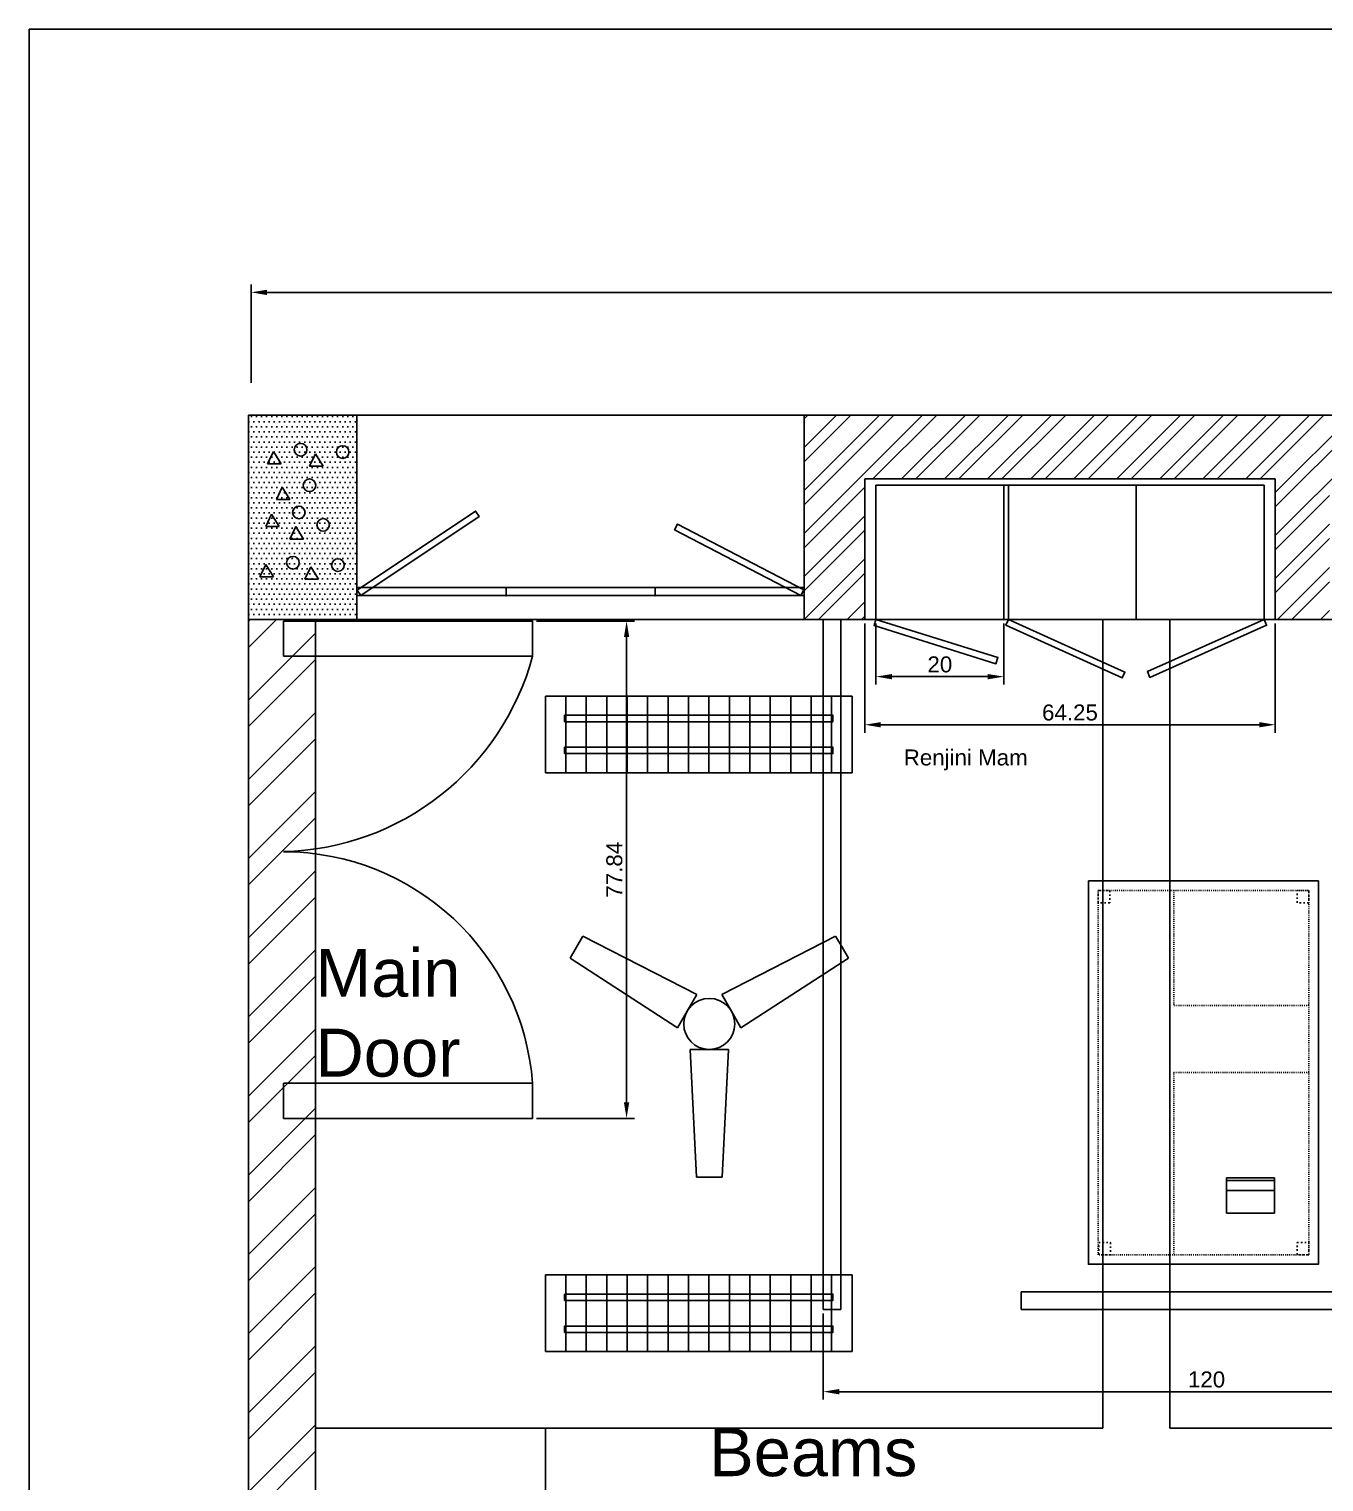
# Model space of a CAD drawing. Header units: inches. Extents: x 5333 to 6203, y 4449 to 5023.
# Drawn here: x 5333.1 to 5535.8, y 4795.4 to 5022.8 of the extents above; entities that cross this region are included whole.
import ezdxf

# ---------------------------------------------------------------- set-up
doc = ezdxf.new("R2010")
doc.units = ezdxf.units.IN
doc.header["$LTSCALE"] = 0.01
doc.linetypes.add('ACAD_ISO03W100', pattern=[30, 12, -18])
for name, color, linetype in [('beam', 230, 'Continuous'), ('dimensions', 9, 'Continuous'), ('door cupboard window gate', 82, 'Continuous'), ('fan', 150, 'Continuous'), ('furniture', 120, 'Continuous'), ('hatch brick ball', 31, 'Continuous'), ('hatch pillar', 20, 'Continuous'), ('legends', 13, 'Continuous'), ('main gate', 80, 'Continuous'), ('naming', 157, 'Continuous'), ('new block', 10, 'Continuous'), ('others', 200, 'Continuous'), ('pillars', 130, 'Continuous'), ('walls', 50, 'Continuous'), ('wood', 44, 'Continuous')]:
    doc.layers.add(name, color=color, linetype=linetype)
doc.styles.add('Annotative', font='arial.ttf')
doc.styles.get("Standard").update_dxf_attribs({"font": 'arial.ttf'})
doc.dimstyles.new('ISO-25', dxfattribs={"dimtxt": 2.5, "dimasz": 2.5, "dimexe": 1.25, "dimexo": 0.625, "dimtad": 1, "dimdsep": 46, "dimtxsty": 'Annotative', "dimcen": 2.5, "dimadec": 0, "dimazin": 0, "dimtfac": 1, "dimtmove": 0, "dimatfit": 3, "dimfxl": 1, "dimarcsym": 0})
pattern_1 = [(0, (5454.4059, 4930.42406), (0.396875, 0.79375), [0, -0.79375])]

# ---------------------------------------------------------------- blocks, each defined once
blk = doc.blocks.new('*U2')
at = {"layer": 'fan'}
for p, q in [((0, 10), (-3, 10)), ((-3, 10), (-2, -10)), ((0, 10), (3, 10)), ((3, 10), (2, -10)), ((0, -10), (-2, -10)), ((0, -10), (2, -10))]:
    blk.add_line(p, q, dxfattribs=at)
blk = doc.blocks.new('*U3')
at = {"layer": 'fan', "color": 0, "linetype": 'ByBlock', "lineweight": -2, "transparency": 16777216}
for p, rotation in [((5427.43, 4874.12), 240), ((5451.68, 4874.12), 120)]:
    blk.add_blockref('*U2', p, dxfattribs=dict(at, rotation=rotation))
blk.add_blockref('*U2', (5439.56, 4853.12), dxfattribs=at)
blk = doc.blocks.new('fan')
at = {"layer": 'fan'}
blk.add_circle((5439.56, 4867.12), 4, dxfattribs=at)
blk.add_blockref('*U3', (0, 0), dxfattribs=at)
blk = doc.blocks.new('*D42')
at = {"layer": 'Defpoints', "color": 0, "linetype": 'Continuous', "lineweight": -3, "ltscale": 2, "transparency": 16777216}
for p in [(6158.09, 4981.63), (5367.83, 4966.84), (6158.09, 4966.84)]:
    blk.add_point(p, dxfattribs=at)
at = {"layer": 'dimensions', "color": 0, "linetype": 'Continuous', "lineweight": -2, "ltscale": 2, "transparency": 16777216}
for p, q in [((5367.83, 4967.47), (5367.83, 4982.88)), ((5370.33, 4981.63), (6155.59, 4981.63)), ((6158.09, 4967.47), (6158.09, 4982.88))]:
    blk.add_line(p, q, dxfattribs=at)
at = {"layer": 'dimensions', "color": 0, "linetype": 'Continuous', "lineweight": -3, "ltscale": 2, "transparency": 16777216}
for points in [[(5370.33, 4982.04), (5370.33, 4981.21), (5367.83, 4981.63)], [(6155.59, 4982.04), (6155.59, 4981.21), (6158.09, 4981.63)]]:
    blk.add_solid(points, dxfattribs=at)
at = {"layer": 'dimensions', "color": 0, "linetype": 'Continuous', "lineweight": 200, "ltscale": 2, "transparency": 16777216, "insert": (5762.96, 4983.53), "char_height": 2.5, "attachment_point": 5, "style": 'Annotative'}
blk.add_mtext('790.26', dxfattribs=at)
blk = doc.blocks.new('*D48')
at = {"layer": 'Defpoints', "color": 0, "linetype": 'Continuous', "lineweight": -3, "ltscale": 2, "transparency": 16777216}
for p in [(5411.91, 4930.17), (5411.91, 4852.33), (5426.61, 4852.33)]:
    blk.add_point(p, dxfattribs=at)
at = {"layer": 'dimensions', "color": 0, "linetype": 'Continuous', "lineweight": -2, "ltscale": 2, "transparency": 16777216}
for p, q in [((5412.53, 4930.17), (5427.86, 4930.17)), ((5426.61, 4927.67), (5426.61, 4854.83)), ((5412.53, 4852.33), (5427.86, 4852.33))]:
    blk.add_line(p, q, dxfattribs=at)
at = {"layer": 'dimensions', "color": 0, "linetype": 'Continuous', "lineweight": -3, "ltscale": 2, "transparency": 16777216}
for points in [[(5426.2, 4927.67), (5427.03, 4927.67), (5426.61, 4930.17)], [(5426.2, 4854.83), (5427.03, 4854.83), (5426.61, 4852.33)]]:
    blk.add_solid(points, dxfattribs=at)
at = {"layer": 'dimensions', "color": 0, "linetype": 'Continuous', "lineweight": -3, "ltscale": 2, "transparency": 16777216, "insert": (5424.71, 4891.25), "char_height": 2.5, "attachment_point": 5, "rotation": 90, "style": 'Annotative'}
blk.add_mtext('77.84', dxfattribs=at)
blk = doc.blocks.new('*D49')
at = {"layer": 'Defpoints', "color": 0, "linetype": 'Continuous', "lineweight": -3, "ltscale": 2, "transparency": 16777216}
for p in [(5457.41, 4822.42), (5577.41, 4822.42), (5457.41, 4809.55)]:
    blk.add_point(p, dxfattribs=at)
at = {"layer": 'dimensions', "color": 0, "linetype": 'Continuous', "lineweight": -2, "ltscale": 2, "transparency": 16777216}
for p, q in [((5457.41, 4821.8), (5457.41, 4808.3)), ((5577.41, 4821.8), (5577.41, 4808.3)), ((5574.91, 4809.55), (5459.91, 4809.55))]:
    blk.add_line(p, q, dxfattribs=at)
at = {"layer": 'dimensions', "color": 0, "linetype": 'Continuous', "lineweight": -3, "ltscale": 2, "transparency": 16777216}
for points in [[(5459.91, 4809.97), (5459.91, 4809.13), (5457.41, 4809.55)], [(5574.91, 4809.97), (5574.91, 4809.13), (5577.41, 4809.55)]]:
    blk.add_solid(points, dxfattribs=at)
at = {"layer": 'dimensions', "color": 0, "linetype": 'Continuous', "lineweight": -3, "ltscale": 2, "transparency": 16777216, "insert": (5517.41, 4811.45), "char_height": 2.5, "attachment_point": 5, "style": 'Annotative'}
blk.add_mtext('120', dxfattribs=at)
blk = doc.blocks.new('*D51')
at = {"layer": 'Defpoints', "color": 0, "linetype": 'Continuous', "lineweight": -3, "ltscale": 2, "transparency": 16777216}
for p in [(5463.91, 4930.42), (5528.16, 4930.42), (5528.16, 4913.95)]:
    blk.add_point(p, dxfattribs=at)
at = {"layer": 'dimensions', "color": 0, "linetype": 'Continuous', "lineweight": -2, "ltscale": 2, "transparency": 16777216}
for p, q in [((5463.91, 4929.8), (5463.91, 4912.7)), ((5528.16, 4929.8), (5528.16, 4912.7)), ((5466.41, 4913.95), (5525.66, 4913.95))]:
    blk.add_line(p, q, dxfattribs=at)
at = {"layer": 'dimensions', "color": 0, "linetype": 'Continuous', "lineweight": -3, "ltscale": 2, "transparency": 16777216}
for points in [[(5466.41, 4914.36), (5466.41, 4913.53), (5463.91, 4913.95)], [(5525.66, 4914.36), (5525.66, 4913.53), (5528.16, 4913.95)]]:
    blk.add_solid(points, dxfattribs=at)
at = {"layer": 'dimensions', "color": 0, "linetype": 'Continuous', "lineweight": -3, "ltscale": 2, "transparency": 16777216, "insert": (5496.03, 4915.85), "char_height": 2.5, "attachment_point": 5, "style": 'Annotative'}
blk.add_mtext('64.25', dxfattribs=at)
blk = doc.blocks.new('*D52')
at = {"layer": 'Defpoints', "color": 0, "linetype": 'Continuous', "lineweight": -3, "ltscale": 2, "transparency": 16777216}
for p in [(5465.66, 4930.42), (5485.66, 4930.42), (5485.66, 4921.48)]:
    blk.add_point(p, dxfattribs=at)
at = {"layer": 'dimensions', "color": 0, "linetype": 'Continuous', "lineweight": -2, "ltscale": 2, "transparency": 16777216}
for p, q in [((5465.66, 4929.8), (5465.66, 4920.23)), ((5485.66, 4929.8), (5485.66, 4920.23)), ((5468.16, 4921.48), (5483.16, 4921.48))]:
    blk.add_line(p, q, dxfattribs=at)
at = {"layer": 'dimensions', "color": 0, "linetype": 'Continuous', "lineweight": -3, "ltscale": 2, "transparency": 16777216}
for points in [[(5468.16, 4921.89), (5468.16, 4921.06), (5465.66, 4921.48)], [(5483.16, 4921.89), (5483.16, 4921.06), (5485.66, 4921.48)]]:
    blk.add_solid(points, dxfattribs=at)
at = {"layer": 'dimensions', "color": 0, "linetype": 'Continuous', "lineweight": -3, "ltscale": 2, "transparency": 16777216, "insert": (5475.66, 4923.38), "char_height": 2.5, "attachment_point": 5, "style": 'Annotative'}
blk.add_mtext('20', dxfattribs=at)

msp = doc.modelspace()

# ---------------------------------------------------------------- hatches: boundary and pattern name
at = {"layer": 'hatch brick ball', "linetype": 'Continuous', "lineweight": -3, "ltscale": 2, "true_color": 0xed1f24}
h = msp.add_hatch(dxfattribs=at)
h.set_pattern_fill('ANSI32', color=240, scale=0.5)
h.set_pattern_definition([(45, (5454.406, 4930.424), (-3.3676, 3.3676), []), (45, (5456.651, 4930.424), (-3.3676, 3.3676), [])])
h.paths.add_polyline_path([(5551.156, 4962.424), (5454.406, 4962.424), (5454.406, 4930.424), (5463.906, 4930.424), (5463.906, 4952.424), (5528.156, 4952.424), (5528.156, 4930.424), (5536.656, 4930.424), (5536.656, 4951.424), (5546.656, 4951.424), (5546.656, 4930.424), (5551.156, 4930.424)])
at = {"layer": 'hatch brick ball'}
h = msp.add_hatch(dxfattribs=at)
h.set_pattern_fill('ANSI32', color=256, scale=0.92)
h.set_pattern_definition([(45, (5454.406, 4930.424), (-6.19638, 6.19638), []), (45, (5458.537, 4930.424), (-6.19638, 6.19638), [])])
h.paths.add_polyline_path([(5367.406, 4666.424), (5377.906, 4666.424), (5377.906, 4792.824), (5377.906, 4803.824), (5377.906, 4930.424), (5367.406, 4930.424)])
at = {"layer": 'hatch pillar', "linetype": 'Continuous', "lineweight": -3, "ltscale": 2, "true_color": 0x293189}
h = msp.add_hatch(dxfattribs=at)
h.set_pattern_fill('DOTS', color=177, scale=0.5)
h.set_pattern_definition(pattern_1)
h.paths.add_polyline_path([(5384.406, 4962.424), (5367.406, 4962.424), (5367.406, 4930.424), (5384.406, 4930.424)])
h = msp.add_hatch(dxfattribs=at)
h.set_pattern_fill('DOTS', color=177, scale=0.5)
h.set_pattern_definition(pattern_1)
h.paths.add_polyline_path([(5372.71, 4951.161), (5371.783, 4949.216), (5373.916, 4949.216)], flags=16)
h.paths.add_polyline_path([(5384.406, 4962.424), (5367.406, 4962.424), (5367.406, 4930.424), (5384.406, 4930.424)])
h.paths.add_polyline_path([(5373.916, 4943.01), (5374.843, 4944.955), (5376.049, 4943.01)], flags=16)
h.paths.add_polyline_path([(5375.365, 4939.305, -1), (5373.395, 4939.305, -1)], flags=16)
h.paths.add_polyline_path([(5372.247, 4944.955), (5370.114, 4944.955), (5371.041, 4946.9)], flags=16)
h.paths.add_polyline_path([(5370.114, 4939.027), (5371.319, 4937.082), (5369.186, 4937.082)], flags=16)
h.paths.add_polyline_path([(5374.322, 4947.178, -1), (5376.292, 4947.178, -1)], flags=16)
h.paths.add_polyline_path([(5377.162, 4938.657), (5378.367, 4936.712), (5376.234, 4936.712)], flags=16)
h.paths.add_polyline_path([(5378.124, 4945.233, -1), (5380.094, 4945.233, -1)], flags=16)
h.paths.add_polyline_path([(5373.916, 4949.216), (5371.783, 4949.216), (5372.71, 4951.161)], flags=16)
h.paths.add_polyline_path([(5382.413, 4938.935, -1), (5380.442, 4938.935, -1)], flags=16)
h.paths.add_polyline_path([(5375.991, 4951.439, -1), (5377.961, 4951.439, -1)], flags=16)
h.paths.add_polyline_path([(5372.525, 4954.773), (5370.392, 4954.773), (5371.319, 4956.718)], flags=16)
h.paths.add_polyline_path([(5376.976, 4954.403), (5377.904, 4956.348), (5379.109, 4954.403)], flags=16)
h.paths.add_polyline_path([(5374.6, 4956.996, -1), (5376.57, 4956.996, -1)], flags=16)
h.paths.add_polyline_path([(5381.184, 4956.625, -1), (5383.154, 4956.625, -1)], flags=16)
h = msp.add_hatch(dxfattribs=at)
h.set_pattern_fill('DOTS', color=177, scale=0.5)
h.set_pattern_definition(pattern_1)
h.paths.add_polyline_path([(5638.156, 4962.424), (5621.156, 4962.424), (5621.156, 4930.424), (5638.156, 4930.424)])
h.paths.add_polyline_path([(5632.856, 4936.644), (5630.723, 4936.644), (5631.65, 4938.589)], flags=16)
h.paths.add_polyline_path([(5634.931, 4938.867, -1), (5636.901, 4938.867, -1)], flags=16)
h.paths.add_polyline_path([(5627.883, 4939.237, -1), (5629.854, 4939.237, -1)], flags=16)
h.paths.add_polyline_path([(5625.808, 4937.014), (5623.675, 4937.014), (5624.603, 4938.959)], flags=16)
h.paths.add_polyline_path([(5630.538, 4942.942), (5628.405, 4942.942), (5629.332, 4944.887)], flags=16)
h.paths.add_polyline_path([(5632.613, 4945.165, -1), (5634.583, 4945.165, -1)], flags=16)
h.paths.add_polyline_path([(5628.811, 4947.11, -1), (5630.781, 4947.11, -1)], flags=16)
h.paths.add_polyline_path([(5626.736, 4944.887), (5624.603, 4944.887), (5625.53, 4946.832)], flags=16)
h.paths.add_polyline_path([(5628.405, 4949.148), (5626.272, 4949.148), (5627.199, 4951.093)], flags=16)
h.paths.add_polyline_path([(5630.48, 4951.37, -1), (5632.45, 4951.37, -1)], flags=16)
h.paths.add_polyline_path([(5633.598, 4954.334), (5631.465, 4954.334), (5632.392, 4956.279)], flags=16)
h.paths.add_polyline_path([(5635.673, 4956.557, -1), (5637.643, 4956.557, -1)], flags=16)
h.paths.add_polyline_path([(5627.014, 4954.705), (5624.881, 4954.705), (5625.808, 4956.65)], flags=16)
h.paths.add_polyline_path([(5629.089, 4956.928, -1), (5631.059, 4956.928, -1)], flags=16)
h.paths.add_polyline_path([(5892.156, 4962.424), (5875.156, 4962.424), (5875.156, 4935.795), (5876.083, 4937.74), (5877.289, 4935.795), (5875.156, 4935.795), (5875.156, 4930.424), (5892.156, 4930.424)])
h.paths.add_polyline_path([(5886.064, 4943.945, -1), (5884.093, 4943.945, -1)], flags=16)
h.paths.add_polyline_path([(5881.961, 4950.151, -1), (5883.931, 4950.151, -1)], flags=16)
h.paths.add_polyline_path([(5885.079, 4953.115), (5882.946, 4953.115), (5883.873, 4955.06)], flags=16)
h.paths.add_polyline_path([(5880.291, 4945.89, -1), (5882.261, 4945.89, -1)], flags=16)
h.paths.add_polyline_path([(5887.154, 4955.338, -1), (5889.124, 4955.338, -1)], flags=16)
h.paths.add_polyline_path([(5879.885, 4947.928), (5877.752, 4947.928), (5878.68, 4949.873)], flags=16)
h.paths.add_polyline_path([(5880.813, 4943.667), (5882.018, 4941.722), (5879.885, 4941.722)], flags=16)
h.paths.add_polyline_path([(5880.57, 4955.708, -1), (5882.54, 4955.708, -1)], flags=16)
h.paths.add_polyline_path([(5888.382, 4937.647, -1), (5886.412, 4937.647, -1)], flags=16)
h.paths.add_polyline_path([(5878.216, 4943.667), (5876.083, 4943.667), (5877.011, 4945.612)], flags=16)
h.paths.add_polyline_path([(5878.494, 4953.485), (5876.361, 4953.485), (5877.289, 4955.43)], flags=16)
h.paths.add_polyline_path([(5881.334, 4938.017, -1), (5879.364, 4938.017, -1)], flags=16)
h.paths.add_polyline_path([(5883.131, 4937.369), (5884.337, 4935.424), (5882.204, 4935.424)], flags=16)
h.paths.add_polyline_path([(6157.406, 4962.424), (6139.406, 4962.424), (6139.406, 4930.424), (6157.406, 4930.424)])
h.paths.add_polyline_path([(6152.342, 4944.556, -1), (6150.372, 4944.556, -1)], flags=16)
h.paths.add_polyline_path([(6148.239, 4950.761, -1), (6150.209, 4950.761, -1)], flags=16)
h.paths.add_polyline_path([(6151.357, 4953.725), (6149.224, 4953.725), (6150.151, 4955.67)], flags=16)
h.paths.add_polyline_path([(6148.54, 4946.501, -1), (6146.569, 4946.501, -1)], flags=16)
h.paths.add_polyline_path([(6153.432, 4955.948, -1), (6155.402, 4955.948, -1)], flags=16)
h.paths.add_polyline_path([(6146.163, 4948.538), (6144.031, 4948.538), (6144.958, 4950.483)], flags=16)
h.paths.add_polyline_path([(6147.091, 4944.278), (6148.296, 4942.333), (6146.163, 4942.333)], flags=16)
h.paths.add_polyline_path([(6146.848, 4956.319, -1), (6148.818, 4956.319, -1)], flags=16)
h.paths.add_polyline_path([(6154.66, 4938.257, -1), (6152.69, 4938.257, -1)], flags=16)
h.paths.add_polyline_path([(6144.494, 4944.278), (6142.361, 4944.278), (6143.289, 4946.223)], flags=16)
h.paths.add_polyline_path([(6144.772, 4954.096), (6142.64, 4954.096), (6143.567, 4956.041)], flags=16)
h.paths.add_polyline_path([(6147.612, 4938.628, -1), (6145.642, 4938.628, -1)], flags=16)
h.paths.add_polyline_path([(6149.409, 4937.98), (6150.615, 4936.035), (6148.482, 4936.035)], flags=16)
h.paths.add_polyline_path([(6142.361, 4938.35), (6143.567, 4936.405), (6141.434, 4936.405)], flags=16)
h.paths.add_polyline_path([(6157.406, 4666.224), (6139.406, 4666.224), (6139.406, 4634.424), (6157.406, 4634.424)])
h.paths.add_polyline_path([(6148.621, 4641.824), (6149.548, 4643.769), (6150.754, 4641.824)], flags=16)
h.paths.add_polyline_path([(6145.781, 4644.418, -1), (6147.751, 4644.418, -1)], flags=16)
h.paths.add_polyline_path([(6143.706, 4642.195), (6141.573, 4642.195), (6142.501, 4644.14)], flags=16)
h.paths.add_polyline_path([(6152.829, 4644.047, -1), (6154.799, 4644.047, -1)], flags=16)
h.paths.add_polyline_path([(6148.436, 4648.122), (6146.303, 4648.122), (6147.23, 4650.067)], flags=16)
h.paths.add_polyline_path([(6150.511, 4650.345, -1), (6152.481, 4650.345, -1)], flags=16)
h.paths.add_polyline_path([(6144.633, 4650.067), (6142.501, 4650.067), (6143.428, 4652.013)], flags=16)
h.paths.add_polyline_path([(6146.709, 4652.29, -1), (6148.679, 4652.29, -1)], flags=16)
h.paths.add_polyline_path([(6146.303, 4654.328), (6144.17, 4654.328), (6145.097, 4656.273)], flags=16)
h.paths.add_polyline_path([(6148.378, 4656.551, -1), (6150.348, 4656.551, -1)], flags=16)
h.paths.add_polyline_path([(6149.363, 4659.515), (6150.29, 4661.46), (6151.496, 4659.515)], flags=16)
h.paths.add_polyline_path([(6144.912, 4659.885), (6142.779, 4659.885), (6143.706, 4661.83)], flags=16)
h.paths.add_polyline_path([(6146.987, 4662.108, -1), (6148.957, 4662.108, -1)], flags=16)
h.paths.add_polyline_path([(6153.571, 4661.738, -1), (6155.541, 4661.738, -1)], flags=16)
h.paths.add_polyline_path([(5892.156, 4666.224), (5875.156, 4666.224), (5875.156, 4661.654), (5875.347, 4661.224), (5875.156, 4661.224), (5875.156, 4634.424), (5892.156, 4634.424)])
h.paths.add_polyline_path([(5878.518, 4641.597), (5876.385, 4641.597), (5877.312, 4643.542)], flags=16)
h.paths.add_polyline_path([(5883.433, 4641.227), (5884.36, 4643.172), (5885.565, 4641.227)], flags=16)
h.paths.add_polyline_path([(5880.593, 4643.82, -1), (5882.563, 4643.82, -1)], flags=16)
h.paths.add_polyline_path([(5887.641, 4643.45, -1), (5889.611, 4643.45, -1)], flags=16)
h.paths.add_polyline_path([(5881.114, 4647.525), (5882.042, 4649.47), (5883.247, 4647.525)], flags=16)
h.paths.add_polyline_path([(5879.445, 4649.47), (5877.312, 4649.47), (5878.239, 4651.415)], flags=16)
h.paths.add_polyline_path([(5885.322, 4649.748, -1), (5887.292, 4649.748, -1)], flags=16)
h.paths.add_polyline_path([(5881.52, 4651.693, -1), (5883.49, 4651.693, -1)], flags=16)
h.paths.add_polyline_path([(5878.981, 4653.731), (5879.909, 4655.676), (5881.114, 4653.731)], flags=16)
h.paths.add_polyline_path([(5883.189, 4655.954, -1), (5885.16, 4655.954, -1)], flags=16)
h.paths.add_polyline_path([(5884.174, 4658.917), (5885.102, 4660.863), (5886.307, 4658.917)], flags=16)
h.paths.add_polyline_path([(5879.723, 4659.288), (5877.59, 4659.288), (5878.518, 4661.233)], flags=16)
h.paths.add_polyline_path([(5881.798, 4661.511, -1), (5883.768, 4661.511, -1)], flags=16)
h.paths.add_polyline_path([(5888.382, 4661.14, -1), (5890.353, 4661.14, -1)], flags=16)
h.paths.add_polyline_path([(5638.156, 4666.224), (5621.156, 4666.224), (5621.156, 4634.424), (5638.156, 4634.424)])
h.paths.add_polyline_path([(5631.568, 4640.286), (5629.435, 4640.286), (5630.363, 4642.231)], flags=16)
h.paths.add_polyline_path([(5633.643, 4642.509, -1), (5635.614, 4642.509, -1)], flags=16)
h.paths.add_polyline_path([(5626.595, 4642.879, -1), (5628.566, 4642.879, -1)], flags=16)
h.paths.add_polyline_path([(5624.52, 4640.656), (5622.387, 4640.656), (5623.315, 4642.601)], flags=16)
h.paths.add_polyline_path([(5629.25, 4646.584), (5627.117, 4646.584), (5628.044, 4648.529)], flags=16)
h.paths.add_polyline_path([(5631.325, 4648.807, -1), (5633.295, 4648.807, -1)], flags=16)
h.paths.add_polyline_path([(5627.523, 4650.752, -1), (5629.493, 4650.752, -1)], flags=16)
h.paths.add_polyline_path([(5625.448, 4648.529), (5623.315, 4648.529), (5624.242, 4650.474)], flags=16)
h.paths.add_polyline_path([(5627.117, 4652.79), (5624.984, 4652.79), (5625.911, 4654.735)], flags=16)
h.paths.add_polyline_path([(5629.192, 4655.013, -1), (5631.162, 4655.013, -1)], flags=16)
h.paths.add_polyline_path([(5632.31, 4657.976), (5630.177, 4657.976), (5631.104, 4659.922)], flags=16)
h.paths.add_polyline_path([(5634.385, 4660.199, -1), (5636.355, 4660.199, -1)], flags=16)
h.paths.add_polyline_path([(5625.726, 4658.347), (5623.593, 4658.347), (5624.52, 4660.292)], flags=16)
h.paths.add_polyline_path([(5627.801, 4660.57, -1), (5629.771, 4660.57, -1)], flags=16)
h.paths.add_polyline_path([(5384.406, 4666.224), (5367.406, 4666.224), (5367.406, 4641.33), (5368.333, 4643.275), (5369.539, 4641.33), (5367.406, 4641.33), (5367.406, 4634.424), (5384.406, 4634.424)])
h.paths.add_polyline_path([(5376.587, 4640.96), (5374.454, 4640.96), (5375.381, 4642.905)], flags=16)
h.paths.add_polyline_path([(5378.662, 4643.183, -1), (5380.632, 4643.183, -1)], flags=16)
h.paths.add_polyline_path([(5371.614, 4643.553, -1), (5373.584, 4643.553, -1)], flags=16)
h.paths.add_polyline_path([(5374.268, 4647.258), (5372.135, 4647.258), (5373.063, 4649.203)], flags=16)
h.paths.add_polyline_path([(5376.343, 4649.481, -1), (5378.314, 4649.481, -1)], flags=16)
h.paths.add_polyline_path([(5372.541, 4651.426, -1), (5374.511, 4651.426, -1)], flags=16)
h.paths.add_polyline_path([(5370.466, 4649.203), (5368.333, 4649.203), (5369.261, 4651.148)], flags=16)
h.paths.add_polyline_path([(5372.135, 4653.464), (5370.002, 4653.464), (5370.93, 4655.409)], flags=16)
h.paths.add_polyline_path([(5374.211, 4655.687, -1), (5376.181, 4655.687, -1)], flags=16)
h.paths.add_polyline_path([(5377.329, 4658.65), (5375.196, 4658.65), (5376.123, 4660.596)], flags=16)
h.paths.add_polyline_path([(5379.404, 4660.873, -1), (5381.374, 4660.873, -1)], flags=16)
h.paths.add_polyline_path([(5370.744, 4659.021), (5368.611, 4659.021), (5369.539, 4660.966)], flags=16)
h.paths.add_polyline_path([(5372.82, 4661.244, -1), (5374.79, 4661.244, -1)], flags=16)

# ---------------------------------------------------------------- linework, layer by layer
at = {"layer": 'beam'}
for p, q in [((5501.156, 4930.424), (5501.156, 4803.824)), ((5511.656, 4930.424), (5511.656, 4803.824)), ((5511.656, 4930.424), (5511.656, 4907.381)), ((5501.156, 4803.824), (5377.906, 4803.824)), ((5501.156, 4803.824), (5494.406, 4803.824)), ((5501.156, 4803.824), (5495.386, 4803.824)), ((5621.156, 4803.824), (5511.656, 4803.824)), ((5621.156, 4803.824), (5511.656, 4803.824)), ((5621.156, 4803.824), (5511.656, 4803.824))]:
    msp.add_line(p, q, dxfattribs=at)
at = {"layer": 'door cupboard window gate'}
for points in [[(5384.991, 4934.174), (5403.538, 4946.556), (5402.983, 4947.388), (5384.436, 4935.006)], [(5454.365, 4935.061), (5434.591, 4945.371), (5434.129, 4944.484), (5453.902, 4934.174)], [(5465.656, 4930.424), (5484.744, 4924.453), (5484.445, 4923.498), (5465.357, 4929.47)], [(5486.406, 4930.424), (5504.637, 4922.201), (5504.226, 4921.29), (5485.995, 4929.512)], [(5526.406, 4930.424), (5508.146, 4922.264), (5508.554, 4921.352), (5526.814, 4929.511)]]:
    msp.add_lwpolyline(points, close=True, dxfattribs=at)
for p in [(5407.739, 4935.424), (5431.073, 4935.424), (5407.739, 4934.174), (5407.739, 4934.174), (5407.739, 4934.174), (5431.073, 4934.174)]:
    msp.add_point(p, dxfattribs=at)
at = {"layer": 'fan'}
for p, q in [((5461.906, 4918.424), (5413.906, 4918.424)), ((5413.906, 4918.424), (5413.906, 4906.424)), ((5417.106, 4918.424), (5417.106, 4906.424)), ((5417.106, 4918.424), (5417.106, 4906.424)), ((5420.306, 4918.424), (5420.306, 4906.424)), ((5423.506, 4918.424), (5423.506, 4906.424)), ((5426.706, 4918.424), (5426.706, 4906.424)), ((5429.906, 4918.424), (5429.906, 4906.424)), ((5433.106, 4918.424), (5433.106, 4906.424)), ((5436.306, 4918.424), (5436.306, 4906.424)), ((5439.506, 4918.424), (5439.506, 4906.424)), ((5442.706, 4918.424), (5442.706, 4906.424)), ((5445.906, 4918.424), (5445.906, 4906.424)), ((5449.106, 4918.424), (5449.106, 4906.424)), ((5452.306, 4918.424), (5452.306, 4906.424)), ((5455.506, 4918.424), (5455.506, 4906.424)), ((5458.706, 4918.424), (5458.706, 4906.424)), ((5461.906, 4906.424), (5461.906, 4918.424)), ((5413.906, 4906.424), (5461.906, 4906.424)), ((5413.906, 4827.824), (5461.906, 4827.824)), ((5413.906, 4815.824), (5413.906, 4827.824)), ((5417.106, 4815.824), (5417.106, 4827.824)), ((5417.106, 4815.824), (5417.106, 4827.824)), ((5420.306, 4815.824), (5420.306, 4827.824)), ((5423.506, 4815.824), (5423.506, 4827.824)), ((5426.706, 4815.824), (5426.706, 4827.824)), ((5429.906, 4815.824), (5429.906, 4827.824)), ((5433.106, 4815.824), (5433.106, 4827.824)), ((5436.306, 4815.824), (5436.306, 4827.824)), ((5439.506, 4815.824), (5439.506, 4827.824)), ((5442.706, 4815.824), (5442.706, 4827.824)), ((5445.906, 4815.824), (5445.906, 4827.824)), ((5449.106, 4815.824), (5449.106, 4827.824)), ((5452.306, 4815.824), (5452.306, 4827.824)), ((5455.506, 4815.824), (5455.506, 4827.824)), ((5458.706, 4815.824), (5458.706, 4827.824)), ((5461.906, 4827.824), (5461.906, 4815.824)), ((5461.906, 4815.824), (5413.906, 4815.824))]:
    msp.add_line(p, q, dxfattribs=at)
for points in [[(5416.906, 4915.424), (5458.906, 4915.424), (5458.906, 4914.424), (5416.906, 4914.424)], [(5416.906, 4909.424), (5458.906, 4909.424), (5458.906, 4910.424), (5416.906, 4910.424)], [(5416.906, 4824.824), (5458.906, 4824.824), (5458.906, 4823.824), (5416.906, 4823.824)], [(5416.906, 4818.824), (5458.906, 4818.824), (5458.906, 4819.824), (5416.906, 4819.824)]]:
    msp.add_lwpolyline(points, close=True, dxfattribs=at)
at = {"layer": 'furniture', "linetype": 'ACAD_ISO03W100'}
for p, q in [((5500.423, 4887.992), (5533.423, 4887.992)), ((5500.423, 4830.992), (5500.423, 4887.992)), ((5512.29, 4887.992), (5512.29, 4869.992)), ((5533.423, 4887.992), (5533.423, 4830.992)), ((5512.29, 4869.992), (5533.423, 4869.992)), ((5512.29, 4859.492), (5533.423, 4859.492)), ((5512.29, 4859.492), (5512.29, 4830.992)), ((5533.423, 4830.992), (5500.423, 4830.992))]:
    msp.add_line(p, q, dxfattribs=at)
at = {"layer": 'furniture'}
msp.add_lwpolyline([(5498.923, 4889.492), (5534.923, 4889.492), (5534.923, 4829.492), (5498.923, 4829.492)], close=True, dxfattribs=at)
at = {"layer": 'furniture', "linetype": 'ACAD_ISO03W100', "lineweight": -3, "ltscale": 2}
for points in [[(5502.261, 4886.082), (5500.423, 4886.082), (5500.423, 4887.989), (5502.261, 4887.989)], [(5533.423, 4886.087), (5531.585, 4886.087), (5531.585, 4887.993), (5533.423, 4887.993)], [(5502.362, 4830.992), (5500.524, 4830.992), (5500.524, 4832.899), (5502.362, 4832.899)], [(5533.423, 4830.992), (5531.585, 4830.992), (5531.585, 4832.899), (5533.423, 4832.899)]]:
    msp.add_lwpolyline(points, close=True, dxfattribs=at)
at = {"layer": 'hatch brick ball'}
msp.add_line((5377.906, 4803.824), (5377.906, 4792.824), dxfattribs=at)
at = {"layer": 'hatch pillar', "linetype": 'Continuous', "lineweight": -3, "ltscale": 2}
for p, q in [((5371.319, 4956.718), (5370.392, 4954.773)), ((5372.525, 4954.773), (5371.319, 4956.718)), ((5377.904, 4956.348), (5376.976, 4954.403)), ((5379.109, 4954.403), (5377.904, 4956.348)), ((5370.392, 4954.773), (5372.525, 4954.773)), ((5376.976, 4954.403), (5379.109, 4954.403)), ((5372.71, 4951.161), (5371.783, 4949.216)), ((5373.916, 4949.216), (5372.71, 4951.161)), ((5371.783, 4949.216), (5373.916, 4949.216)), ((5371.041, 4946.9), (5370.114, 4944.955)), ((5372.247, 4944.955), (5371.041, 4946.9)), ((5370.114, 4944.955), (5372.247, 4944.955)), ((5374.843, 4944.955), (5373.916, 4943.01)), ((5376.049, 4943.01), (5374.843, 4944.955)), ((5373.916, 4943.01), (5376.049, 4943.01)), ((5370.114, 4939.027), (5369.186, 4937.082)), ((5371.319, 4937.082), (5370.114, 4939.027)), ((5377.162, 4938.657), (5376.234, 4936.712)), ((5378.367, 4936.712), (5377.162, 4938.657)), ((5369.186, 4937.082), (5371.319, 4937.082)), ((5376.234, 4936.712), (5378.367, 4936.712))]:
    msp.add_line(p, q, dxfattribs=at)
for centre in [(5375.585, 4956.996), (5382.169, 4956.625), (5376.976, 4951.439), (5375.307, 4947.178), (5379.109, 4945.233), (5374.38, 4939.305), (5381.427, 4938.935)]:
    msp.add_circle(centre, 0.985, dxfattribs=at)
at = {"layer": 'legends', "linetype": 'Continuous', "lineweight": -3, "ltscale": 2}
msp.add_lwpolyline([(5333.07, 5022.847), (6203.475, 5022.847), (6203.475, 4449.084), (5333.07, 4449.084)], close=True, dxfattribs=at)
at = {"layer": 'main gate'}
for points in [[(5372.906, 4924.674), (5372.906, 4930.174), (5411.906, 4930.174), (5411.906, 4924.674)], [(5372.906, 4857.831), (5372.906, 4852.331), (5411.906, 4852.331), (5411.906, 4857.831)]]:
    msp.add_lwpolyline(points, close=True, dxfattribs=at)
for centre, radius, start, end in [((5371.892, 4935.528), 41.46, 271.40099, 344.82359), ((5372.828, 4854.892), 39.188, 4.29982, 89.88605)]:
    msp.add_arc(centre, radius, start, end, dxfattribs=at)
at = {"layer": 'new block'}
for p, q in [((6157.406, 4930.424), (5367.406, 4930.424)), ((5367.406, 4930.424), (5367.406, 4666.224)), ((5377.906, 4930.424), (5377.906, 4803.824))]:
    msp.add_line(p, q, dxfattribs=at)
at = {"layer": 'others'}
for p, q in [((5520.553, 4843.016), (5528.053, 4843.016)), ((5520.553, 4837.516), (5520.553, 4843.016)), ((5520.553, 4842.616), (5528.053, 4842.616)), ((5528.053, 4843.016), (5528.053, 4837.516)), ((5520.553, 4841.016), (5528.053, 4841.016)), ((5528.053, 4837.516), (5520.553, 4837.516))]:
    msp.add_line(p, q, dxfattribs=at)
msp.add_lwpolyline([(5377.906, 4803.824), (5413.906, 4803.824), (5413.906, 4773.824), (5377.906, 4773.824)], close=True, dxfattribs=at)
at = {"layer": 'pillars'}
for p, q in [((5384.406, 4962.424), (5367.406, 4962.424)), ((5367.406, 4962.424), (5367.406, 4930.424)), ((5384.406, 4930.424), (5384.406, 4962.424)), ((5367.406, 4930.424), (5384.406, 4930.424))]:
    msp.add_line(p, q, dxfattribs=at)
at = {"layer": 'walls'}
for p, q in [((5385.406, 4962.424), (5367.406, 4962.424)), ((5367.406, 4962.424), (5367.406, 4930.424)), ((5385.406, 4962.424), (6139.406, 4962.424)), ((5454.406, 4930.424), (5454.406, 4962.424)), ((5463.906, 4930.424), (5463.906, 4952.424)), ((5463.906, 4952.424), (5528.156, 4952.424)), ((5465.656, 4930.424), (5465.656, 4951.424)), ((5465.656, 4951.424), (5526.406, 4951.424)), ((5485.656, 4930.424), (5485.656, 4951.424)), ((5486.406, 4930.424), (5486.406, 4951.424)), ((5506.406, 4930.424), (5506.406, 4951.424)), ((5526.406, 4930.424), (5526.406, 4951.424)), ((5528.156, 4930.424), (5528.156, 4952.424)), ((5384.406, 4935.424), (5454.406, 4935.424)), ((5407.739, 4935.424), (5407.739, 4934.174)), ((5431.073, 4935.424), (5431.073, 4934.174)), ((5384.406, 4934.174), (5454.406, 4934.174)), ((5367.406, 4930.424), (5384.406, 4930.424))]:
    msp.add_line(p, q, dxfattribs=at)
at = {"layer": 'wood'}
for p, q in [((5457.406, 4930.424), (5457.406, 4822.424)), ((5460.156, 4930.424), (5460.156, 4822.424)), ((5488.406, 4825.174), (5488.406, 4822.424)), ((5574.656, 4825.174), (5488.406, 4825.174)), ((5460.156, 4822.424), (5457.406, 4822.424)), ((5577.406, 4822.424), (5488.406, 4822.424))]:
    msp.add_line(p, q, dxfattribs=at)
at = {"layer": 'wood', "linetype": 'Continuous', "lineweight": -3, "ltscale": 2}
msp.add_line((5457.406, 4930.424), (5460.156, 4930.424), dxfattribs=at)

# ---------------------------------------------------------------- block references
at = {"layer": 'fan'}
msp.add_blockref('fan', (0, 0), dxfattribs=at)

# ---------------------------------------------------------------- texts
at = {"layer": 'beam', "linetype": 'Continuous', "lineweight": -3, "ltscale": 2, "insert": (5439.531, 4803.824), "char_height": 7.5, "attachment_point": 1}
msp.add_mtext_dynamic_manual_height_columns('Beams', width=72.125, gutter_width=12.5, heights=[0], dxfattribs=at)
at = {"layer": 'naming', "linetype": 'Continuous', "lineweight": -3, "ltscale": 2, "attachment_point": 1}
for s, width, insert, char_height in [('Renjini Mam', 38.85836, (5470.004, 4910.073), 2.5), ('Main Door', 34, (5377.906, 4878.867), 7.5)]:
    msp.add_mtext_dynamic_manual_height_columns(s, width=width, gutter_width=12.5, heights=[0], dxfattribs=dict(at, insert=insert, char_height=char_height))

# ---------------------------------------------------------------- dimensions: what is measured, and where the dimension line sits
at = {"layer": 'dimensions', "linetype": 'Continuous', "lineweight": 200, "ltscale": 2}
dim = msp.add_linear_dim(base=(6158.0853, 4981.6266), p1=(5367.83, 4966.841), p2=(6158.0853, 4966.841), dimstyle='ISO-25', dxfattribs=at)
dim.commit()
dim.dimension.update_dxf_attribs({"geometry": '*D42', "text_midpoint": (5762.9577, 4983.5281)})
at = {"layer": 'dimensions', "linetype": 'Continuous', "lineweight": -3, "ltscale": 2}
dim = msp.add_linear_dim(base=(5426.612, 4852.331), p1=(5411.906, 4930.174), p2=(5411.906, 4852.331), angle=90, dimstyle='ISO-25', dxfattribs=at)
dim.commit()
dim.dimension.update_dxf_attribs({"geometry": '*D48', "text_midpoint": (5424.71, 4891.252)})
for base, p1, p2, picture, middle in [((5528.156, 4913.948), (5463.906, 4930.424), (5528.156, 4930.424), '*D51', (5496.031, 4915.849)), ((5485.656, 4921.477), (5465.656, 4930.424), (5485.656, 4930.424), '*D52', (5475.656, 4923.379)), ((5457.406, 4809.551), (5577.406, 4822.424), (5457.406, 4822.424), '*D49', (5517.406, 4811.452))]:
    dim = msp.add_linear_dim(base=base, p1=p1, p2=p2, dimstyle='ISO-25', dxfattribs=at)
    dim.commit()
    dim.dimension.update_dxf_attribs({"geometry": picture, "text_midpoint": middle})

doc.saveas('drawing.dxf')
